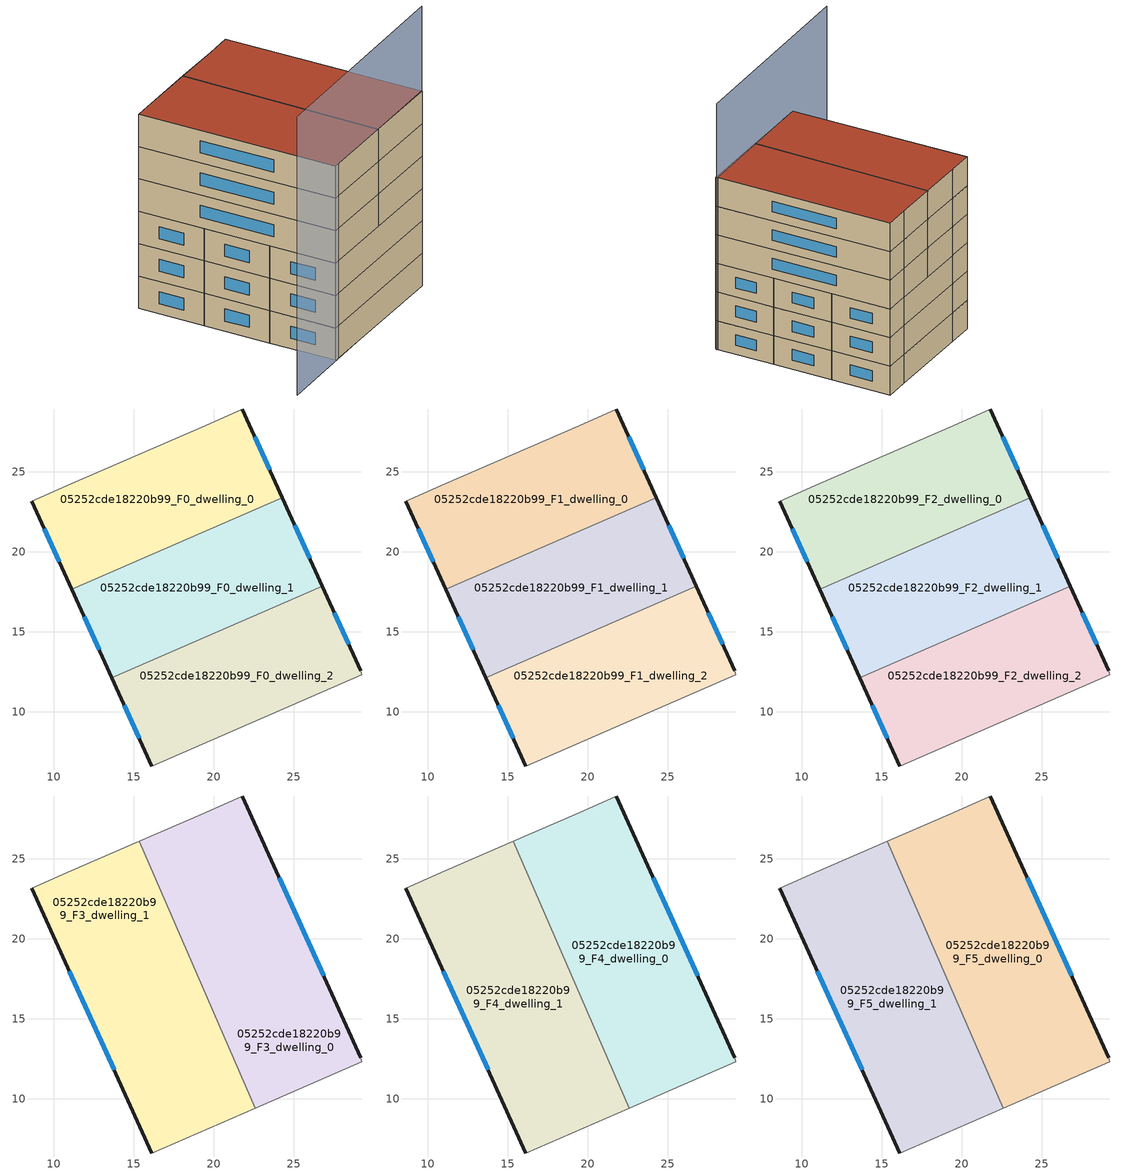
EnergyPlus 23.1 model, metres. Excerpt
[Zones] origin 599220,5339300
05252cde18220b99_F0_dwelling_0
 floor ground (EU_floor_Construction): 21.77,28.93 24.29,23.38 11.11,17.66 8.61,23.18 11.08,24.26 19.47,27.89 z0
 wall outside (EU_wall_Construction): 8.61,23.18 11.11,17.66 / 24.29,23.38 21.77,28.93 z0:3
 wall adiabatic (EU_wall_Construction): 21.77,28.93 19.47,27.89 11.08,24.26 8.61,23.18 z0:3
 wall to 05252cde18220b99_F0_dwelling_1 (EU_wall_Construction): 11.11,17.66 24.29,23.38 z0:3
 window (EU_Window_Construction): 9.39,21.45 10.33,19.39 / 23.5,25.12 22.56,27.19 z0.94:2.06
05252cde18220b99_F0_dwelling_1
 floor ground (EU_floor_Construction): 24.29,23.38 26.79,17.86 13.62,12.14 11.11,17.66 z0
 wall outside (EU_wall_Construction): 26.79,17.86 24.29,23.38 / 11.11,17.66 13.62,12.14 z0:3
 wall to 05252cde18220b99_F0_dwelling_2 (EU_wall_Construction): 13.62,12.14 26.79,17.86 z0:3
 window (EU_Window_Construction): 26.01,19.59 25.07,21.65 / 11.9,15.93 12.83,13.87 z0.94:2.06
05252cde18220b99_F0_dwelling_2
 floor ground (EU_floor_Construction): 26.79,17.86 29.19,12.58 29.25,12.33 16.13,6.61 13.62,12.14 z0
 wall outside (EU_wall_Construction): 29.19,12.58 26.79,17.86 / 13.62,12.14 16.13,6.61 z0:3
 wall adiabatic (EU_wall_Construction): 16.13,6.61 29.25,12.33 29.19,12.58 z0:3
 window (EU_Window_Construction): 28.44,14.23 27.54,16.21 / 14.4,10.41 15.34,8.34 z0.94:2.06
05252cde18220b99_F1_dwelling_0
 floor to 05252cde18220b99_F0_dwelling_0 (EU_floor_Construction): 21.77,28.93 24.29,23.38 11.11,17.66 8.61,23.18 11.08,24.26 19.47,27.89 z3
 wall outside (EU_wall_Construction): 8.61,23.18 11.11,17.66 / 24.29,23.38 21.77,28.93 z3:6
 wall adiabatic (EU_wall_Construction): 21.77,28.93 19.47,27.89 11.08,24.26 8.61,23.18 z3:6
 wall to 05252cde18220b99_F1_dwelling_1 (EU_wall_Construction): 11.11,17.66 24.29,23.38 z3:6
 window (EU_Window_Construction): 9.39,21.45 10.33,19.39 / 23.5,25.12 22.56,27.19 z3.94:5.06
05252cde18220b99_F1_dwelling_1
 floor to 05252cde18220b99_F0_dwelling_1 (EU_floor_Construction): 24.29,23.38 26.79,17.86 13.62,12.14 11.11,17.66 z3
 wall outside (EU_wall_Construction): 26.79,17.86 24.29,23.38 / 11.11,17.66 13.62,12.14 z3:6
 wall to 05252cde18220b99_F1_dwelling_2 (EU_wall_Construction): 13.62,12.14 26.79,17.86 z3:6
 window (EU_Window_Construction): 26.01,19.59 25.07,21.65 / 11.9,15.93 12.83,13.87 z3.94:5.06
05252cde18220b99_F1_dwelling_2
 floor to 05252cde18220b99_F0_dwelling_2 (EU_floor_Construction): 26.79,17.86 29.19,12.58 29.25,12.33 16.13,6.61 13.62,12.14 z3
 wall outside (EU_wall_Construction): 29.19,12.58 26.79,17.86 / 13.62,12.14 16.13,6.61 z3:6
 wall adiabatic (EU_wall_Construction): 16.13,6.61 29.25,12.33 29.19,12.58 z3:6
 window (EU_Window_Construction): 28.44,14.23 27.54,16.21 / 14.4,10.41 15.34,8.34 z3.94:5.06
05252cde18220b99_F2_dwelling_0
 floor to 05252cde18220b99_F1_dwelling_0 (EU_floor_Construction): 21.77,28.93 24.29,23.38 11.11,17.66 8.61,23.18 11.08,24.26 19.47,27.89 z6
 wall outside (EU_wall_Construction): 8.61,23.18 11.11,17.66 / 24.29,23.38 21.77,28.93 z6:9
 wall adiabatic (EU_wall_Construction): 21.77,28.93 19.47,27.89 11.08,24.26 8.61,23.18 z6:9
 wall to 05252cde18220b99_F2_dwelling_1 (EU_wall_Construction): 11.11,17.66 24.29,23.38 z6:9
 window (EU_Window_Construction): 9.39,21.45 10.33,19.39 / 23.5,25.12 22.56,27.19 z6.94:8.06
05252cde18220b99_F2_dwelling_1
 floor to 05252cde18220b99_F1_dwelling_1 (EU_floor_Construction): 24.29,23.38 26.79,17.86 13.62,12.14 11.11,17.66 z6
 wall outside (EU_wall_Construction): 26.79,17.86 24.29,23.38 / 11.11,17.66 13.62,12.14 z6:9
 wall to 05252cde18220b99_F2_dwelling_2 (EU_wall_Construction): 13.62,12.14 26.79,17.86 z6:9
 window (EU_Window_Construction): 26.01,19.59 25.07,21.65 / 11.9,15.93 12.83,13.87 z6.94:8.06
05252cde18220b99_F2_dwelling_2
 floor to 05252cde18220b99_F1_dwelling_2 (EU_floor_Construction): 26.79,17.86 29.19,12.58 29.25,12.33 16.13,6.61 13.62,12.14 z6
 wall outside (EU_wall_Construction): 29.19,12.58 26.79,17.86 / 13.62,12.14 16.13,6.61 z6:9
 wall adiabatic (EU_wall_Construction): 16.13,6.61 29.25,12.33 29.19,12.58 z6:9
 window (EU_Window_Construction): 28.44,14.23 27.54,16.21 / 14.4,10.41 15.34,8.34 z6.94:8.06
05252cde18220b99_F3_dwelling_0
 floor to 05252cde18220b99_F2_dwelling_0 (EU_floor_Construction): 21.77,28.93 24.29,23.38 17.74,20.54 15.33,26.1 19.47,27.89 z9
 floor to 05252cde18220b99_F2_dwelling_1 (EU_floor_Construction): 24.29,23.38 26.79,17.86 20.16,14.98 17.74,20.54 z9
 floor to 05252cde18220b99_F2_dwelling_2 (EU_floor_Construction): 26.82,17.81 29.19,12.58 29.25,12.33 z9; 26.81,17.83 29.25,12.33 22.57,9.42 20.16,14.98 26.79,17.86 z9
 wall outside (EU_wall_Construction): 29.19,12.58 21.77,28.93 z9:12
 wall adiabatic (EU_wall_Construction): 22.57,9.42 29.25,12.33 29.19,12.58 / 21.77,28.93 19.47,27.89 15.33,26.1 z9:12
 wall to 05252cde18220b99_F3_dwelling_1 (EU_wall_Construction): 15.33,26.1 22.57,9.42 z9:12
 window (EU_Window_Construction): 26.86,17.7 24.1,23.81 z9.94:11.06
05252cde18220b99_F3_dwelling_1
 floor to 05252cde18220b99_F2_dwelling_0 (EU_floor_Construction): 15.33,26.1 17.74,20.54 11.11,17.66 8.61,23.18 11.08,24.26 z9
 floor to 05252cde18220b99_F2_dwelling_1 (EU_floor_Construction): 17.74,20.54 20.16,14.98 13.62,12.14 11.11,17.66 z9
 floor to 05252cde18220b99_F2_dwelling_2 (EU_floor_Construction): 20.16,14.98 22.57,9.42 16.13,6.61 13.62,12.14 z9
 wall outside (EU_wall_Construction): 8.61,23.18 16.13,6.61 z9:12
 wall adiabatic (EU_wall_Construction): 16.13,6.61 22.57,9.42 / 15.33,26.1 11.08,24.26 8.61,23.18 z9:12
 window (EU_Window_Construction): 10.97,17.98 13.77,11.8 z9.94:11.06
05252cde18220b99_F4_dwelling_0
 floor to 05252cde18220b99_F3_dwelling_0 (EU_floor_Construction): 21.77,28.93 29.19,12.58 29.25,12.33 22.57,9.42 15.33,26.1 19.47,27.89 z12
 wall outside (EU_wall_Construction): 29.19,12.58 21.77,28.93 z12:15
 wall adiabatic (EU_wall_Construction): 22.57,9.42 29.25,12.33 29.19,12.58 / 21.77,28.93 19.47,27.89 15.33,26.1 z12:15
 wall to 05252cde18220b99_F4_dwelling_1 (EU_wall_Construction): 15.33,26.1 22.57,9.42 z12:15
 window (EU_Window_Construction): 26.86,17.7 24.1,23.81 z12.94:14.06
05252cde18220b99_F4_dwelling_1
 floor to 05252cde18220b99_F3_dwelling_1 (EU_floor_Construction): 15.33,26.1 22.57,9.42 16.13,6.61 8.61,23.18 11.08,24.26 z12
 wall outside (EU_wall_Construction): 8.61,23.18 16.13,6.61 z12:15
 wall adiabatic (EU_wall_Construction): 16.13,6.61 22.57,9.42 / 15.33,26.1 11.08,24.26 8.61,23.18 z12:15
 window (EU_Window_Construction): 10.97,17.98 13.77,11.8 z12.94:14.06
05252cde18220b99_F5_dwelling_0
 floor to 05252cde18220b99_F4_dwelling_0 (EU_floor_Construction): 21.77,28.93 29.19,12.58 29.25,12.33 22.57,9.42 15.33,26.1 19.47,27.89 z15
 wall outside (EU_wall_Construction): 29.19,12.58 21.77,28.93 z15:18
 wall adiabatic (EU_wall_Construction): 22.57,9.42 29.25,12.33 29.19,12.58 / 21.77,28.93 19.47,27.89 15.33,26.1 z15:18
 wall to 05252cde18220b99_F5_dwelling_1 (EU_wall_Construction): 15.33,26.1 22.57,9.42 z15:18
 window (EU_Window_Construction): 26.86,17.7 24.1,23.81 z15.94:17.06
 roof outside (EU_roof_Construction): 29.25,12.33 29.19,12.58 21.77,28.93 19.47,27.89 15.33,26.1 22.57,9.42 z18
05252cde18220b99_F5_dwelling_1
 floor to 05252cde18220b99_F4_dwelling_1 (EU_floor_Construction): 15.33,26.1 22.57,9.42 16.13,6.61 8.61,23.18 11.08,24.26 z15
 wall outside (EU_wall_Construction): 8.61,23.18 16.13,6.61 z15:18
 wall adiabatic (EU_wall_Construction): 16.13,6.61 22.57,9.42 / 15.33,26.1 11.08,24.26 8.61,23.18 z15:18
 window (EU_Window_Construction): 10.97,17.98 13.77,11.8 z15.94:17.06
 roof outside (EU_roof_Construction): 22.57,9.42 15.33,26.1 11.08,24.26 8.61,23.18 16.13,6.61 z18
shading: 10.14,3.89 29.33,12.53 z0:25.8
[Building]
EU S2 Campaign: North Axis=0; Terrain=City; Solar Distribution=FullExterior
[Site:Location]
Vienna: Latitude=48; Longitude=16.5; Time Zone=1; Elevation=183
[SizingPeriod:WeatherFileDays]
AnnualSizingPeriod: Begin Month=1; Begin Day of Month=1; End Month=12; End Day of Month=31; Day of Week for Start Day=Monday; Use Weather File Daylight Saving Period=No; Use Weather File Rain and Snow Indicators=No
[MATERIAL]
EU_InternalMass_Material: Roughness=MediumRough; Thickness=0.1; Conductivity=1; Density=1800; Specific Heat=900; Thermal Absorptance=0.9; Solar Absorptance=0.7; Visible Absorptance=0.7
[MATERIAL:NOMASS] Roughness=MediumRough; Thermal Absorptance=0.9; Solar Absorptance=0.7; Visible Absorptance=0.7
Name | Thermal Resistance
EU_wall_NoMass | 0.914258
EU_roof_NoMass | 0.954009
EU_floor_NoMass | 1.09711
[WINDOWMATERIAL:SIMPLEGLAZINGSYSTEM]
EU_Window_SimpleGlazing: UFactor=2.09642; Solar Heat Gain Coefficient=0.65; Visible Transmittance=0.65
[CONSTRUCTION]
EU_wall_Construction: EU_wall_NoMass
EU_roof_Construction: EU_roof_NoMass
EU_floor_Construction: EU_floor_NoMass
EU_Window_Construction: EU_Window_SimpleGlazing
EU_InternalMass_Construction: EU_InternalMass_Material
[ZONE] Type=1; Multiplier=1; Ceiling Height=autocalculate; Floor Area=autocalculate; Part of Total Floor Area=Yes
Name | Volume
05252cde18220b99_F0_dwelling_0; 05252cde18220b99_F1_dwelling_0; 05252cde18220b99_F2_dwelling_0; 05252cde18220b99_F1_dwelling_2; 05252cde18220b99_F2_dwelling_2 | 261.267
05252cde18220b99_F3_dwelling_0 | 391.89
05252cde18220b99_F4_dwelling_0; 05252cde18220b99_F5_dwelling_0 | 391.893
05252cde18220b99_F0_dwelling_1; 05252cde18220b99_F1_dwelling_1; 05252cde18220b99_F2_dwelling_1 | 261.24
05252cde18220b99_F3_dwelling_1 | 391.868
05252cde18220b99_F4_dwelling_1; 05252cde18220b99_F5_dwelling_1 | 391.877
05252cde18220b99_F0_dwelling_2 | 261.268
[INTERNALMASS] Construction=EU_InternalMass_Construction
Name | Zone or ZoneList | Surface Area
05252cde18220b99_F0_dwelling_0_EU_InternalMass | 05252cde18220b99_F0_dwelling_0 | 87.0886
05252cde18220b99_F0_dwelling_1_EU_InternalMass | 05252cde18220b99_F0_dwelling_1 | 87.0799
05252cde18220b99_F0_dwelling_2_EU_InternalMass | 05252cde18220b99_F0_dwelling_2 | 87.0891
05252cde18220b99_F1_dwelling_0_EU_InternalMass | 05252cde18220b99_F1_dwelling_0 | 87.0886
05252cde18220b99_F1_dwelling_1_EU_InternalMass | 05252cde18220b99_F1_dwelling_1 | 87.0799
05252cde18220b99_F1_dwelling_2_EU_InternalMass | 05252cde18220b99_F1_dwelling_2 | 87.0891
05252cde18220b99_F2_dwelling_0_EU_InternalMass | 05252cde18220b99_F2_dwelling_0 | 87.0886
05252cde18220b99_F2_dwelling_1_EU_InternalMass | 05252cde18220b99_F2_dwelling_1 | 87.0799
05252cde18220b99_F2_dwelling_2_EU_InternalMass | 05252cde18220b99_F2_dwelling_2 | 87.0891
05252cde18220b99_F3_dwelling_0_EU_InternalMass | 05252cde18220b99_F3_dwelling_0 | 130.631
05252cde18220b99_F3_dwelling_1_EU_InternalMass | 05252cde18220b99_F3_dwelling_1 | 130.626
05252cde18220b99_F4_dwelling_0_EU_InternalMass | 05252cde18220b99_F4_dwelling_0 | 130.631
05252cde18220b99_F4_dwelling_1_EU_InternalMass | 05252cde18220b99_F4_dwelling_1 | 130.626
05252cde18220b99_F5_dwelling_0_EU_InternalMass | 05252cde18220b99_F5_dwelling_0 | 130.631
05252cde18220b99_F5_dwelling_1_EU_InternalMass | 05252cde18220b99_F5_dwelling_1 | 130.626
[OTHEREQUIPMENT] Fuel Type=Electricity; Design Level Calculation Method=Watts/Area; Power per Zone Floor Area=1; Fraction Latent=0; Fraction Radiant=0; Fraction Lost=0; Carbon Dioxide Generation Rate=0; EndUse Subcategory=EU_Step8_InternalGains
Name | Zone or ZoneList or Space or SpaceList | Schedule
EU_Step8_InternalGain_05252cde18220b99_F0_dwelling_0_f000 | 05252cde18220b99_F0_dwelling_0 | EU_Step8_GainSchedule_05252cde18220b99_F0_dwelling_0_f000
EU_Step8_InternalGain_05252cde18220b99_F0_dwelling_1_f000 | 05252cde18220b99_F0_dwelling_1 | EU_Step8_GainSchedule_05252cde18220b99_F0_dwelling_1_f000
EU_Step8_InternalGain_05252cde18220b99_F0_dwelling_2_f000 | 05252cde18220b99_F0_dwelling_2 | EU_Step8_GainSchedule_05252cde18220b99_F0_dwelling_2_f000
EU_Step8_InternalGain_05252cde18220b99_F1_dwelling_0_f000 | 05252cde18220b99_F1_dwelling_0 | EU_Step8_GainSchedule_05252cde18220b99_F1_dwelling_0_f000
EU_Step8_InternalGain_05252cde18220b99_F1_dwelling_1_f000 | 05252cde18220b99_F1_dwelling_1 | EU_Step8_GainSchedule_05252cde18220b99_F1_dwelling_1_f000
EU_Step8_InternalGain_05252cde18220b99_F1_dwelling_2_f000 | 05252cde18220b99_F1_dwelling_2 | EU_Step8_GainSchedule_05252cde18220b99_F1_dwelling_2_f000
EU_Step8_InternalGain_05252cde18220b99_F2_dwelling_0_f000 | 05252cde18220b99_F2_dwelling_0 | EU_Step8_GainSchedule_05252cde18220b99_F2_dwelling_0_f000
EU_Step8_InternalGain_05252cde18220b99_F2_dwelling_1_f000 | 05252cde18220b99_F2_dwelling_1 | EU_Step8_GainSchedule_05252cde18220b99_F2_dwelling_1_f000
EU_Step8_InternalGain_05252cde18220b99_F2_dwelling_2_f000 | 05252cde18220b99_F2_dwelling_2 | EU_Step8_GainSchedule_05252cde18220b99_F2_dwelling_2_f000
EU_Step8_InternalGain_05252cde18220b99_F3_dwelling_0_f000 | 05252cde18220b99_F3_dwelling_0 | EU_Step8_GainSchedule_05252cde18220b99_F3_dwelling_0_f000
EU_Step8_InternalGain_05252cde18220b99_F3_dwelling_1_f000 | 05252cde18220b99_F3_dwelling_1 | EU_Step8_GainSchedule_05252cde18220b99_F3_dwelling_1_f000
EU_Step8_InternalGain_05252cde18220b99_F4_dwelling_0_f000 | 05252cde18220b99_F4_dwelling_0 | EU_Step8_GainSchedule_05252cde18220b99_F4_dwelling_0_f000
EU_Step8_InternalGain_05252cde18220b99_F4_dwelling_1_f000 | 05252cde18220b99_F4_dwelling_1 | EU_Step8_GainSchedule_05252cde18220b99_F4_dwelling_1_f000
EU_Step8_InternalGain_05252cde18220b99_F5_dwelling_0_f000 | 05252cde18220b99_F5_dwelling_0 | EU_Step8_GainSchedule_05252cde18220b99_F5_dwelling_0_f000
EU_Step8_InternalGain_05252cde18220b99_F5_dwelling_1_f000 | 05252cde18220b99_F5_dwelling_1 | EU_Step8_GainSchedule_05252cde18220b99_F5_dwelling_1_f000
[ZONEVENTILATION:DESIGNFLOWRATE] Schedule=EU_AlwaysOn; Design Flow Rate Calculation Method=AirChanges/Hour; Air Changes per Hour=0.546891; Ventilation Type=Natural; Fan Pressure Rise=0; Fan Total Efficiency=1; Constant Term Coefficient=1; Temperature Term Coefficient=0; Velocity Term Coefficient=0; Velocity Squared Term Coefficient=0; Minimum Indoor Temperature=-100; Maximum Indoor Temperature=100; Delta Temperature=-100; Minimum Outdoor Temperature=-100; Maximum Outdoor Temperature=100; Maximum Wind Speed=40
Name | Zone or ZoneList or Space or SpaceList
EU_ConstantAir_05252cde18220b99_F0_dwelling_0 | 05252cde18220b99_F0_dwelling_0
EU_ConstantAir_05252cde18220b99_F0_dwelling_1 | 05252cde18220b99_F0_dwelling_1
EU_ConstantAir_05252cde18220b99_F0_dwelling_2 | 05252cde18220b99_F0_dwelling_2
EU_ConstantAir_05252cde18220b99_F1_dwelling_0 | 05252cde18220b99_F1_dwelling_0
EU_ConstantAir_05252cde18220b99_F1_dwelling_1 | 05252cde18220b99_F1_dwelling_1
EU_ConstantAir_05252cde18220b99_F1_dwelling_2 | 05252cde18220b99_F1_dwelling_2
EU_ConstantAir_05252cde18220b99_F2_dwelling_0 | 05252cde18220b99_F2_dwelling_0
EU_ConstantAir_05252cde18220b99_F2_dwelling_1 | 05252cde18220b99_F2_dwelling_1
EU_ConstantAir_05252cde18220b99_F2_dwelling_2 | 05252cde18220b99_F2_dwelling_2
EU_ConstantAir_05252cde18220b99_F3_dwelling_0 | 05252cde18220b99_F3_dwelling_0
EU_ConstantAir_05252cde18220b99_F3_dwelling_1 | 05252cde18220b99_F3_dwelling_1
EU_ConstantAir_05252cde18220b99_F4_dwelling_0 | 05252cde18220b99_F4_dwelling_0
EU_ConstantAir_05252cde18220b99_F4_dwelling_1 | 05252cde18220b99_F4_dwelling_1
EU_ConstantAir_05252cde18220b99_F5_dwelling_0 | 05252cde18220b99_F5_dwelling_0
EU_ConstantAir_05252cde18220b99_F5_dwelling_1 | 05252cde18220b99_F5_dwelling_1
[HVACTEMPLATE:THERMOSTAT] Constant Heating Setpoint=20; Constant Cooling Setpoint=50
EU_HeatOnly_05252cde18220b99_F0_dwelling_0; EU_HeatOnly_05252cde18220b99_F0_dwelling_1; EU_HeatOnly_05252cde18220b99_F0_dwelling_2; EU_HeatOnly_05252cde18220b99_F1_dwelling_0; EU_HeatOnly_05252cde18220b99_F1_dwelling_1; EU_HeatOnly_05252cde18220b99_F1_dwelling_2; EU_HeatOnly_05252cde18220b99_F2_dwelling_0; EU_HeatOnly_05252cde18220b99_F2_dwelling_1; EU_HeatOnly_05252cde18220b99_F2_dwelling_2; EU_HeatOnly_05252cde18220b99_F3_dwelling_0; EU_HeatOnly_05252cde18220b99_F3_dwelling_1; EU_HeatOnly_05252cde18220b99_F4_dwelling_0; EU_HeatOnly_05252cde18220b99_F4_dwelling_1; EU_HeatOnly_05252cde18220b99_F5_dwelling_0; EU_HeatOnly_05252cde18220b99_F5_dwelling_1
[HVACTEMPLATE:ZONE:IDEALLOADSAIRSYSTEM] System Availability Schedule=EU_AlwaysOn; Maximum Heating Supply Air Temperature=50; Minimum Cooling Supply Air Temperature=13; Maximum Heating Supply Air Humidity Ratio=0.0156; Minimum Cooling Supply Air Humidity Ratio=0.0077; Heating Limit=NoLimit; Cooling Limit=NoLimit; Heating Availability Schedule=EU_AlwaysOn; Cooling Availability Schedule=EU_CoolingOff; Dehumidification Control Type=ConstantSensibleHeatRatio; Cooling Sensible Heat Ratio=0.7; Dehumidification Setpoint=60; Humidification Control Type=None; Humidification Setpoint=30; Outdoor Air Method=None; Outdoor Air Flow Rate per Person=0.00944; Outdoor Air Flow Rate per Zone Floor Area=0; Outdoor Air Flow Rate per Zone=0; Demand Controlled Ventilation Type=None; Outdoor Air Economizer Type=NoEconomizer; Heat Recovery Type=None; Sensible Heat Recovery Effectiveness=0.7; Latent Heat Recovery Effectiveness=0.65
Name | Template Thermostat
05252cde18220b99_F0_dwelling_0 | EU_HeatOnly_05252cde18220b99_F0_dwelling_0
05252cde18220b99_F0_dwelling_1 | EU_HeatOnly_05252cde18220b99_F0_dwelling_1
05252cde18220b99_F0_dwelling_2 | EU_HeatOnly_05252cde18220b99_F0_dwelling_2
05252cde18220b99_F1_dwelling_0 | EU_HeatOnly_05252cde18220b99_F1_dwelling_0
05252cde18220b99_F1_dwelling_1 | EU_HeatOnly_05252cde18220b99_F1_dwelling_1
05252cde18220b99_F1_dwelling_2 | EU_HeatOnly_05252cde18220b99_F1_dwelling_2
05252cde18220b99_F2_dwelling_0 | EU_HeatOnly_05252cde18220b99_F2_dwelling_0
05252cde18220b99_F2_dwelling_1 | EU_HeatOnly_05252cde18220b99_F2_dwelling_1
05252cde18220b99_F2_dwelling_2 | EU_HeatOnly_05252cde18220b99_F2_dwelling_2
05252cde18220b99_F3_dwelling_0 | EU_HeatOnly_05252cde18220b99_F3_dwelling_0
05252cde18220b99_F3_dwelling_1 | EU_HeatOnly_05252cde18220b99_F3_dwelling_1
05252cde18220b99_F4_dwelling_0 | EU_HeatOnly_05252cde18220b99_F4_dwelling_0
05252cde18220b99_F4_dwelling_1 | EU_HeatOnly_05252cde18220b99_F4_dwelling_1
05252cde18220b99_F5_dwelling_0 | EU_HeatOnly_05252cde18220b99_F5_dwelling_0
05252cde18220b99_F5_dwelling_1 | EU_HeatOnly_05252cde18220b99_F5_dwelling_1
[SIZING:ZONE] Zone Cooling Design Supply Air Temperature Input Method=SupplyAirTemperature; Zone Cooling Design Supply Air Temperature=13; Zone Heating Design Supply Air Temperature Input Method=SupplyAirTemperature; Zone Heating Design Supply Air Temperature=50; Zone Cooling Design Supply Air Humidity Ratio=0.008; Zone Heating Design Supply Air Humidity Ratio=0.008; Cooling Design Air Flow Method=DesignDay; Cooling Design Air Flow Rate=0; Cooling Minimum Air Flow per Zone Floor Area=0.000762; Cooling Minimum Air Flow=0; Cooling Minimum Air Flow Fraction=0.2; Heating Design Air Flow Method=DesignDay; Heating Design Air Flow Rate=0; Heating Maximum Air Flow per Zone Floor Area=0.002032; Heating Maximum Air Flow=0.141576; Heating Maximum Air Flow Fraction=0.3; Account for Dedicated Outdoor Air System=No; Dedicated Outdoor Air System Control Strategy=NeutralSupplyAir; Dedicated Outdoor Air Low Setpoint Temperature for Design=autosize; Dedicated Outdoor Air High Setpoint Temperature for Design=autosize; Zone Load Sizing Method=Sensible Load Only No Latent Load; Zone Latent Cooling Design Supply Air Humidity Ratio Input Method=HumidityRatioDifference; Zone Cooling Design Supply Air Humidity Ratio Difference=0.005; Zone Latent Heating Design Supply Air Humidity Ratio Input Method=HumidityRatioDifference; Zone Humidification Design Supply Air Humidity Ratio Difference=0.005
05252cde18220b99_F0_dwelling_0; 05252cde18220b99_F0_dwelling_1; 05252cde18220b99_F0_dwelling_2; 05252cde18220b99_F1_dwelling_0; 05252cde18220b99_F1_dwelling_1; 05252cde18220b99_F1_dwelling_2; 05252cde18220b99_F2_dwelling_0; 05252cde18220b99_F2_dwelling_1; 05252cde18220b99_F2_dwelling_2; 05252cde18220b99_F3_dwelling_0; 05252cde18220b99_F3_dwelling_1; 05252cde18220b99_F4_dwelling_0; 05252cde18220b99_F4_dwelling_1; 05252cde18220b99_F5_dwelling_0; 05252cde18220b99_F5_dwelling_1
[SCHEDULE:CONSTANT]
Name | Hourly Value
EU_AlwaysOn | 1
EU_CoolingOff | 0
[SCHEDULE:FILE] Column Number=1; Rows to Skip at Top=0; Number of Hours of Data=8760; Column Separator=Comma; Interpolate to Timestep=No; Minutes per Item=60; Adjust Schedule for Daylight Savings=Yes
Name | File
EU_Step8_GainSchedule_05252cde18220b99_F0_dwelling_0_f000 | ../../schedules/05252cde18220b99/05252cde18220b99_F0_dwelling_0_f000_gain.csv
EU_Step8_GainSchedule_05252cde18220b99_F0_dwelling_1_f000 | ../../schedules/05252cde18220b99/05252cde18220b99_F0_dwelling_1_f000_gain.csv
EU_Step8_GainSchedule_05252cde18220b99_F0_dwelling_2_f000 | ../../schedules/05252cde18220b99/05252cde18220b99_F0_dwelling_2_f000_gain.csv
EU_Step8_GainSchedule_05252cde18220b99_F1_dwelling_0_f000 | ../../schedules/05252cde18220b99/05252cde18220b99_F1_dwelling_0_f000_gain.csv
EU_Step8_GainSchedule_05252cde18220b99_F1_dwelling_1_f000 | ../../schedules/05252cde18220b99/05252cde18220b99_F1_dwelling_1_f000_gain.csv
EU_Step8_GainSchedule_05252cde18220b99_F1_dwelling_2_f000 | ../../schedules/05252cde18220b99/05252cde18220b99_F1_dwelling_2_f000_gain.csv
EU_Step8_GainSchedule_05252cde18220b99_F2_dwelling_0_f000 | ../../schedules/05252cde18220b99/05252cde18220b99_F2_dwelling_0_f000_gain.csv
EU_Step8_GainSchedule_05252cde18220b99_F2_dwelling_1_f000 | ../../schedules/05252cde18220b99/05252cde18220b99_F2_dwelling_1_f000_gain.csv
EU_Step8_GainSchedule_05252cde18220b99_F2_dwelling_2_f000 | ../../schedules/05252cde18220b99/05252cde18220b99_F2_dwelling_2_f000_gain.csv
EU_Step8_GainSchedule_05252cde18220b99_F3_dwelling_0_f000 | ../../schedules/05252cde18220b99/05252cde18220b99_F3_dwelling_0_f000_gain.csv
EU_Step8_GainSchedule_05252cde18220b99_F3_dwelling_1_f000 | ../../schedules/05252cde18220b99/05252cde18220b99_F3_dwelling_1_f000_gain.csv
EU_Step8_GainSchedule_05252cde18220b99_F4_dwelling_0_f000 | ../../schedules/05252cde18220b99/05252cde18220b99_F4_dwelling_0_f000_gain.csv
EU_Step8_GainSchedule_05252cde18220b99_F4_dwelling_1_f000 | ../../schedules/05252cde18220b99/05252cde18220b99_F4_dwelling_1_f000_gain.csv
EU_Step8_GainSchedule_05252cde18220b99_F5_dwelling_0_f000 | ../../schedules/05252cde18220b99/05252cde18220b99_F5_dwelling_0_f000_gain.csv
EU_Step8_GainSchedule_05252cde18220b99_F5_dwelling_1_f000 | ../../schedules/05252cde18220b99/05252cde18220b99_F5_dwelling_1_f000_gain.csv
